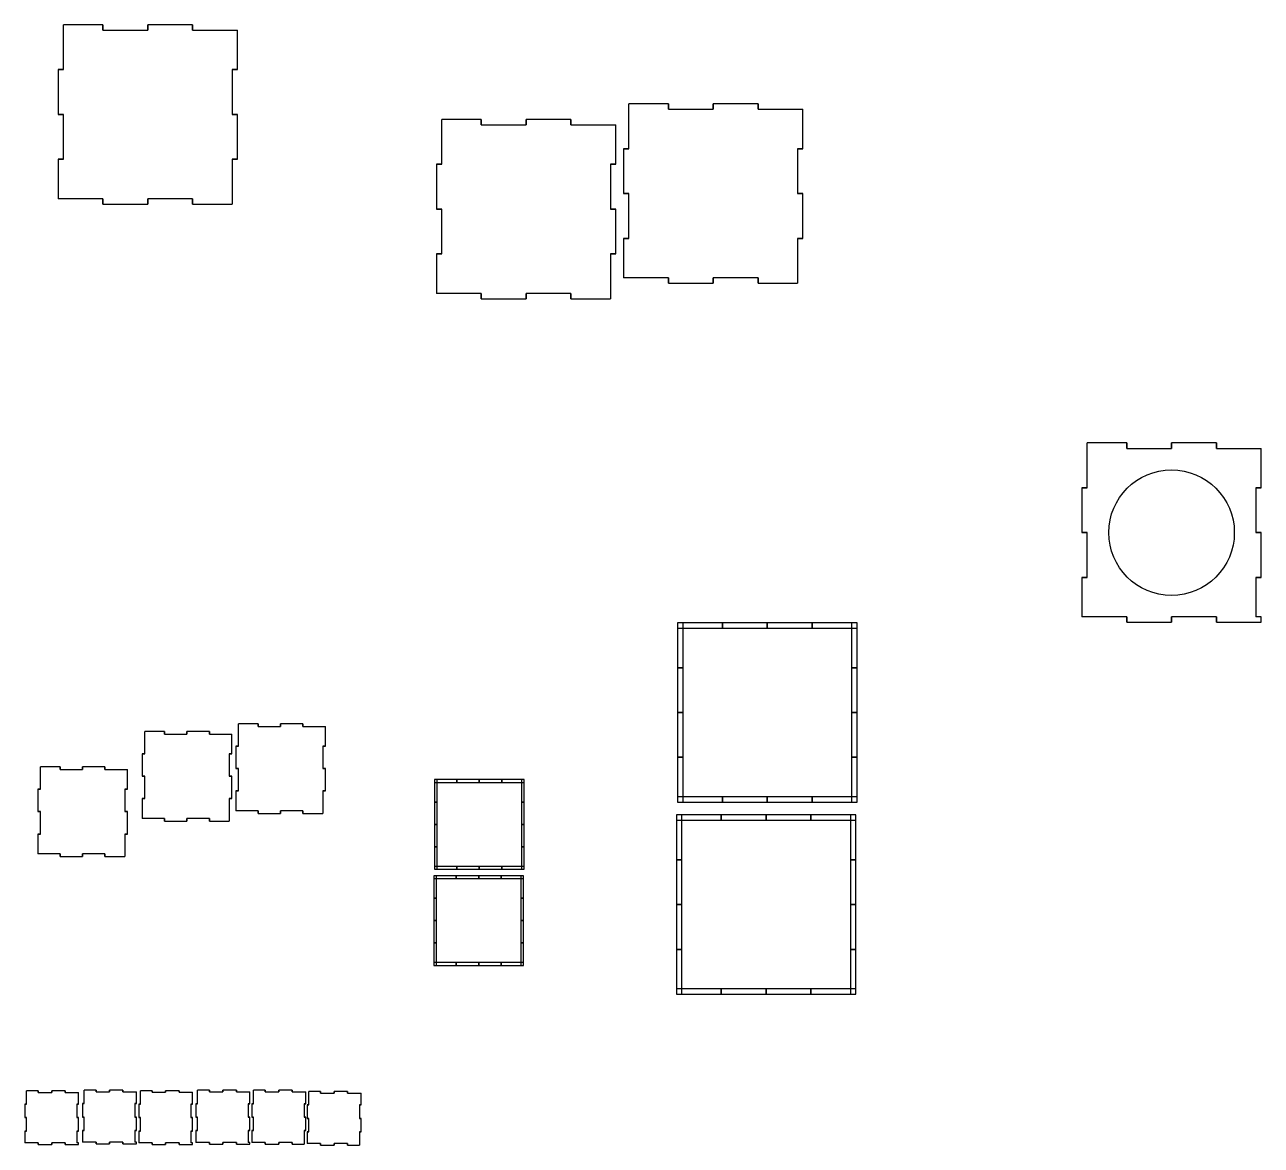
# Model space of a CAD drawing. Header units: millimetres. Extents: x 168 to 5413, y -71 to 2196.
# Drawn here: x 168 to 1547, y 566 to 1815 of the extents above; entities that cross this region are included whole.
import ezdxf

# ---------------------------------------------------------------- set-up
doc = ezdxf.new("R2010")
doc.units = ezdxf.units.MM

msp = doc.modelspace()

# ---------------------------------------------------------------- linework, layer by layer
at = {"color": 240, "true_color": 0xed1f24}
for p, q in [((211.1, 1809.4), (211.1, 1815.4)), ((632.8, 1703.8), (632.8, 1709.8)), ((301.7, 1024.2), (301.7, 1027.2)), ((185.3, 984.7), (185.3, 987.7))]:
    msp.add_line(p, q, dxfattribs=at)
at = {"color": 40, "true_color": 0xf8d731}
for p, q in [((1029.5, 1721.1), (1035.5, 1721.1)), ((1346.5, 1248.9), (1352.5, 1248.9)), ((1546.5, 1248.9), (1540.5, 1248.9)), ((1540.5, 1248.9), (1546.5, 1248.9)), ((500.1, 1032.8), (503.1, 1032.8))]:
    msp.add_line(p, q, dxfattribs=at)
for p, q in [((479.3, 568.7), (479.3, 566.9)), ((541, 567.4), (541, 565.6))]:
    msp.add_line(p, q)
at = {"color": 240, "true_color": 0xed1f24}
for points in [[(205.1, 1765.4), (211.1, 1765.4), (211.1, 1809.4)], [(255.1, 1815.4), (211.1, 1815.4)], [(255.1, 1809.4), (255.1, 1815.4), (211.1, 1815.4)], [(255.1, 1815.4), (255.1, 1809.4), (305.1, 1809.4), (305.1, 1815.4)], [(355.1, 1815.4), (305.1, 1815.4)], [(355.1, 1809.4), (355.1, 1815.4), (305.1, 1815.4), (305.1, 1809.4)], [(355.1, 1815.4), (355.1, 1809.4), (405.1, 1809.4)], [(399.1, 1765.4), (405.1, 1765.4), (405.1, 1809.4)], [(405.1, 1765.4), (405.1, 1809.4)], [(205.1, 1765.4), (205.1, 1715.4)], [(211.1, 1765.4), (205.1, 1765.4), (205.1, 1715.4), (211.1, 1715.4)], [(405.1, 1765.4), (399.1, 1765.4), (399.1, 1715.4), (405.1, 1715.4)], [(205.1, 1665.4), (211.1, 1665.4), (211.1, 1715.4), (205.1, 1715.4)], [(399.1, 1665.4), (405.1, 1665.4), (405.1, 1715.4), (399.1, 1715.4)], [(405.1, 1665.4), (405.1, 1715.4)], [(676.8, 1709.8), (632.8, 1709.8)], [(676.8, 1703.8), (676.8, 1709.8), (632.8, 1709.8)], [(676.8, 1709.8), (676.8, 1703.8), (726.8, 1703.8), (726.8, 1709.8)], [(776.8, 1709.8), (726.8, 1709.8)], [(776.8, 1703.8), (776.8, 1709.8), (726.8, 1709.8), (726.8, 1703.8)], [(776.8, 1709.8), (776.8, 1703.8), (826.8, 1703.8)], [(626.8, 1659.8), (632.8, 1659.8), (632.8, 1703.8)], [(820.8, 1659.8), (826.8, 1659.8), (826.8, 1703.8)], [(826.8, 1659.8), (826.8, 1703.8)], [(205.1, 1665.4), (205.1, 1621.4)], [(211.1, 1665.4), (205.1, 1665.4), (205.1, 1621.4)], [(405.1, 1665.4), (399.1, 1665.4), (399.1, 1615.4)], [(626.8, 1659.8), (626.8, 1609.8)], [(632.8, 1659.8), (626.8, 1659.8), (626.8, 1609.8), (632.8, 1609.8)], [(826.8, 1659.8), (820.8, 1659.8), (820.8, 1609.8), (826.8, 1609.8)], [(255.1, 1615.4), (255.1, 1621.4), (205.1, 1621.4)], [(255.1, 1621.4), (255.1, 1615.4), (305.1, 1615.4), (305.1, 1621.4)], [(255.1, 1615.4), (305.1, 1615.4)], [(355.1, 1615.4), (355.1, 1621.4), (305.1, 1621.4), (305.1, 1615.4)], [(355.1, 1621.4), (355.1, 1615.4), (399.1, 1615.4)], [(355.1, 1615.4), (399.1, 1615.4)], [(626.8, 1559.8), (632.8, 1559.8), (632.8, 1609.8), (626.8, 1609.8)], [(820.8, 1559.8), (826.8, 1559.8), (826.8, 1609.8), (820.8, 1609.8)], [(826.8, 1559.8), (826.8, 1609.8)], [(626.8, 1559.8), (626.8, 1515.8)], [(632.8, 1559.8), (626.8, 1559.8), (626.8, 1515.8)], [(826.8, 1559.8), (820.8, 1559.8), (820.8, 1509.8)], [(676.8, 1509.8), (676.8, 1515.8), (626.8, 1515.8)], [(676.8, 1515.8), (676.8, 1509.8), (726.8, 1509.8), (726.8, 1515.8)], [(676.8, 1509.8), (726.8, 1509.8)], [(776.8, 1509.8), (776.8, 1515.8), (726.8, 1515.8), (726.8, 1509.8)], [(776.8, 1515.8), (776.8, 1509.8), (820.8, 1509.8)], [(776.8, 1509.8), (820.8, 1509.8)], [(298.7, 1002.2), (301.7, 1002.2), (301.7, 1024.2)], [(323.7, 1027.2), (301.7, 1027.2)], [(323.7, 1024.2), (323.7, 1027.2), (301.7, 1027.2)], [(323.7, 1027.2), (323.7, 1024.2), (348.7, 1024.2), (348.7, 1027.2)], [(373.7, 1027.2), (348.7, 1027.2)], [(373.7, 1024.2), (373.7, 1027.2), (348.7, 1027.2), (348.7, 1024.2)], [(373.7, 1027.2), (373.7, 1024.2), (398.7, 1024.2)], [(395.7, 1002.2), (398.7, 1002.2), (398.7, 1024.2)], [(398.7, 1002.2), (398.7, 1024.2)], [(298.7, 1002.2), (298.7, 977.2)], [(301.7, 1002.2), (298.7, 1002.2), (298.7, 977.2), (301.7, 977.2)], [(398.7, 1002.2), (395.7, 1002.2), (395.7, 977.2), (398.7, 977.2)], [(182.3, 962.7), (185.3, 962.7), (185.3, 984.7)], [(207.3, 987.7), (185.3, 987.7)], [(207.3, 984.7), (207.3, 987.7), (185.3, 987.7)], [(207.3, 987.7), (207.3, 984.7), (232.3, 984.7), (232.3, 987.7)], [(257.3, 987.7), (232.3, 987.7)], [(257.3, 984.7), (257.3, 987.7), (232.3, 987.7), (232.3, 984.7)], [(257.3, 987.7), (257.3, 984.7), (282.3, 984.7)], [(279.3, 962.7), (282.3, 962.7), (282.3, 984.7)], [(282.3, 962.7), (282.3, 984.7)], [(298.7, 952.2), (301.7, 952.2), (301.7, 977.2), (298.7, 977.2)], [(395.7, 952.2), (398.7, 952.2), (398.7, 977.2), (395.7, 977.2)], [(398.7, 952.2), (398.7, 977.2)], [(182.3, 962.7), (182.3, 937.7)], [(185.3, 962.7), (182.3, 962.7), (182.3, 937.7), (185.3, 937.7)], [(282.3, 962.7), (279.3, 962.7), (279.3, 937.7), (282.3, 937.7)], [(298.7, 952.2), (298.7, 930.2)], [(301.7, 952.2), (298.7, 952.2), (298.7, 930.2)], [(398.7, 952.2), (395.7, 952.2), (395.7, 927.2)], [(182.3, 912.7), (185.3, 912.7), (185.3, 937.7), (182.3, 937.7)], [(279.3, 912.7), (282.3, 912.7), (282.3, 937.7), (279.3, 937.7)], [(282.3, 912.7), (282.3, 937.7)], [(323.7, 927.2), (323.7, 930.2), (298.7, 930.2)], [(323.7, 930.2), (323.7, 927.2), (348.7, 927.2), (348.7, 930.2)], [(323.7, 927.2), (348.7, 927.2)], [(373.7, 927.2), (373.7, 930.2), (348.7, 930.2), (348.7, 927.2)], [(373.7, 930.2), (373.7, 927.2), (395.7, 927.2)], [(373.7, 927.2), (395.7, 927.2)], [(182.3, 912.7), (182.3, 890.7)], [(185.3, 912.7), (182.3, 912.7), (182.3, 890.7)], [(282.3, 912.7), (279.3, 912.7), (279.3, 887.7)], [(207.3, 887.7), (207.3, 890.7), (182.3, 890.7)], [(207.3, 890.7), (207.3, 887.7), (232.3, 887.7), (232.3, 890.7)], [(207.3, 887.7), (232.3, 887.7)], [(257.3, 887.7), (257.3, 890.7), (232.3, 890.7), (232.3, 887.7)], [(257.3, 890.7), (257.3, 887.7), (279.3, 887.7)], [(257.3, 887.7), (279.3, 887.7)]]:
    msp.add_lwpolyline(points, dxfattribs=at)
at = {"color": 40, "true_color": 0xf8d731}
for points in [[(835.5, 1677.1), (841.5, 1677.1), (841.5, 1727.1)], [(885.5, 1727.1), (841.5, 1727.1)], [(885.5, 1721.1), (885.5, 1727.1), (841.5, 1727.1)], [(885.5, 1727.1), (885.5, 1721.1), (935.5, 1721.1), (935.5, 1727.1)], [(985.5, 1727.1), (935.5, 1727.1)], [(985.5, 1721.1), (985.5, 1727.1), (935.5, 1727.1), (935.5, 1721.1)], [(985.5, 1727.1), (985.5, 1721.1), (1029.5, 1721.1)], [(1029.5, 1677.1), (1035.5, 1677.1), (1035.5, 1721.1)], [(1035.5, 1677.1), (1035.5, 1721.1)], [(835.5, 1677.1), (835.5, 1627.1)], [(841.5, 1677.1), (835.5, 1677.1), (835.5, 1627.1), (841.5, 1627.1)], [(1035.5, 1677.1), (1029.5, 1677.1), (1029.5, 1627.1), (1035.5, 1627.1)], [(835.5, 1577.1), (841.5, 1577.1), (841.5, 1627.1), (835.5, 1627.1)], [(1029.5, 1577.1), (1035.5, 1577.1), (1035.5, 1627.1), (1029.5, 1627.1)], [(1035.5, 1577.1), (1035.5, 1627.1)], [(835.5, 1577.1), (835.5, 1533.1)], [(841.5, 1577.1), (835.5, 1577.1), (835.5, 1533.1)], [(1035.5, 1577.1), (1029.5, 1577.1), (1029.5, 1527.1)], [(885.5, 1527.1), (885.5, 1533.1), (835.5, 1533.1)], [(885.5, 1533.1), (885.5, 1527.1), (935.5, 1527.1), (935.5, 1533.1)], [(985.5, 1527.1), (985.5, 1533.1), (935.5, 1533.1), (935.5, 1527.1)], [(985.5, 1533.1), (985.5, 1527.1), (1029.5, 1527.1)], [(885.5, 1527.1), (935.5, 1527.1)], [(985.5, 1527.1), (1029.5, 1527.1)], [(403.1, 1010.8), (406.1, 1010.8), (406.1, 1035.8)], [(428.1, 1035.8), (406.1, 1035.8)], [(428.1, 1032.8), (428.1, 1035.8), (406.1, 1035.8)], [(428.1, 1035.8), (428.1, 1032.8), (453.1, 1032.8), (453.1, 1035.8)], [(478.1, 1035.8), (453.1, 1035.8)], [(478.1, 1032.8), (478.1, 1035.8), (453.1, 1035.8), (453.1, 1032.8)], [(478.1, 1035.8), (478.1, 1032.8), (500.1, 1032.8)], [(500.1, 1010.8), (503.1, 1010.8), (503.1, 1032.8)], [(503.1, 1010.8), (503.1, 1032.8)], [(403.1, 1010.8), (403.1, 985.8)], [(406.1, 1010.8), (403.1, 1010.8), (403.1, 985.8), (406.1, 985.8)], [(503.1, 1010.8), (500.1, 1010.8), (500.1, 985.8), (503.1, 985.8)], [(403.1, 960.8), (406.1, 960.8), (406.1, 985.8), (403.1, 985.8)], [(500.1, 960.8), (503.1, 960.8), (503.1, 985.8), (500.1, 985.8)], [(503.1, 960.8), (503.1, 985.8)], [(403.1, 960.8), (403.1, 938.8)], [(406.1, 960.8), (403.1, 960.8), (403.1, 938.8)], [(503.1, 960.8), (500.1, 960.8), (500.1, 935.8)], [(428.1, 935.8), (428.1, 938.8), (403.1, 938.8)], [(428.1, 938.8), (428.1, 935.8), (453.1, 935.8), (453.1, 938.8)], [(478.1, 935.8), (478.1, 938.8), (453.1, 938.8), (453.1, 935.8)], [(478.1, 938.8), (478.1, 935.8), (500.1, 935.8)], [(428.1, 935.8), (453.1, 935.8)], [(478.1, 935.8), (500.1, 935.8)]]:
    msp.add_lwpolyline(points, dxfattribs=at)
for points in [[(1346.5, 1298.9), (1352.5, 1298.9), (1352.5, 1348.9)], [(1396.5, 1348.9), (1352.5, 1348.9)], [(1396.5, 1342.9), (1396.5, 1348.9), (1352.5, 1348.9)], [(1396.5, 1348.9), (1396.5, 1342.9), (1446.5, 1342.9), (1446.5, 1348.9)], [(1496.5, 1348.9), (1446.5, 1348.9)], [(1496.5, 1342.9), (1496.5, 1348.9), (1446.5, 1348.9), (1446.5, 1342.9)], [(1496.5, 1348.9), (1496.5, 1342.9), (1546.5, 1342.9)], [(1540.5, 1298.9), (1546.5, 1298.9), (1546.5, 1342.9)], [(1546.5, 1298.9), (1546.5, 1342.9)], [(1346.5, 1298.9), (1346.5, 1248.9)], [(1352.5, 1298.9), (1346.5, 1298.9), (1346.5, 1248.9), (1352.5, 1248.9)], [(1546.5, 1298.9), (1540.5, 1298.9), (1540.5, 1248.9), (1546.5, 1248.9)], [(1346.5, 1198.9), (1352.5, 1198.9), (1352.5, 1248.9), (1346.5, 1248.9)], [(1540.5, 1198.9), (1546.5, 1198.9), (1546.5, 1248.9), (1540.5, 1248.9)], [(1546.5, 1198.9), (1546.5, 1248.9)], [(1346.5, 1198.9), (1346.5, 1154.9)], [(1352.5, 1198.9), (1346.5, 1198.9), (1346.5, 1154.9)], [(1546.5, 1198.9), (1540.5, 1198.9), (1540.5, 1154.9)], [(1396.5, 1148.9), (1396.5, 1154.9), (1346.5, 1154.9)], [(1396.5, 1154.9), (1396.5, 1148.9), (1446.5, 1148.9), (1446.5, 1154.9)], [(1396.5, 1148.9), (1446.5, 1148.9)], [(1496.5, 1148.9), (1496.5, 1154.9), (1446.5, 1154.9), (1446.5, 1148.9)], [(1496.5, 1148.9), (1546.5, 1148.9), (1546.5, 1154.9)], [(1496.5, 1154.9), (1496.5, 1148.9), (1546.5, 1148.9), (1546.5, 1154.9), (1540.5, 1154.9)], [(1540.5, 1148.9), (1546.5, 1148.9), (1546.5, 1154.9)], [(167.9, 611.4), (169.7, 611.4), (169.7, 626.4)], [(182.9, 626.4), (169.7, 626.4)], [(182.9, 624.6), (182.9, 626.4), (169.7, 626.4)], [(182.9, 626.4), (182.9, 624.6), (197.9, 624.6), (197.9, 626.4)], [(212.9, 626.4), (197.9, 626.4)], [(212.9, 624.6), (212.9, 626.4), (197.9, 626.4), (197.9, 624.6)], [(212.9, 626.4), (212.9, 624.6), (227.9, 624.6)], [(226.1, 611.4), (227.9, 611.4), (227.9, 624.6)], [(227.9, 611.4), (227.9, 624.6)], [(232.4, 612.1), (234.2, 612.1), (234.2, 627.1)], [(247.4, 627.1), (234.2, 627.1)], [(247.4, 625.3), (247.4, 627.1), (234.2, 627.1)], [(247.4, 627.1), (247.4, 625.3), (262.4, 625.3), (262.4, 627.1)], [(277.4, 627.1), (262.4, 627.1)], [(277.4, 625.3), (277.4, 627.1), (262.4, 627.1), (262.4, 625.3)], [(277.4, 627.1), (277.4, 625.3), (292.4, 625.3)], [(290.6, 612.1), (292.4, 612.1), (292.4, 625.3)], [(292.4, 612.1), (292.4, 625.3)], [(295, 611.5), (296.8, 611.5), (296.8, 626.5)], [(310, 626.5), (296.8, 626.5)], [(310, 624.7), (310, 626.5), (296.8, 626.5)], [(310, 626.5), (310, 624.7), (325, 624.7), (325, 626.5)], [(340, 626.5), (325, 626.5)], [(340, 624.7), (340, 626.5), (325, 626.5), (325, 624.7)], [(340, 626.5), (340, 624.7), (355, 624.7)], [(353.2, 611.5), (355, 611.5), (355, 624.7)], [(355, 611.5), (355, 624.7)], [(358.8, 611.9), (360.6, 611.9), (360.6, 626.9)], [(373.8, 626.9), (360.6, 626.9)], [(373.8, 625.1), (373.8, 626.9), (360.6, 626.9)], [(373.8, 626.9), (373.8, 625.1), (388.8, 625.1), (388.8, 626.9)], [(403.8, 626.9), (388.8, 626.9)], [(403.8, 625.1), (403.8, 626.9), (388.8, 626.9), (388.8, 625.1)], [(403.8, 626.9), (403.8, 625.1), (418.8, 625.1)], [(417, 611.9), (418.8, 611.9), (418.8, 625.1)], [(418.8, 611.9), (418.8, 625.1)], [(421.1, 611.9), (422.9, 611.9), (422.9, 626.9)], [(436.1, 626.9), (422.9, 626.9)], [(436.1, 625.1), (436.1, 626.9), (422.9, 626.9)], [(436.1, 626.9), (436.1, 625.1), (451.1, 625.1), (451.1, 626.9)], [(466.1, 626.9), (451.1, 626.9)], [(466.1, 625.1), (466.1, 626.9), (451.1, 626.9), (451.1, 625.1)], [(466.1, 626.9), (466.1, 625.1), (481.1, 625.1)], [(479.3, 611.9), (481.1, 611.9), (481.1, 625.1)], [(481.1, 611.9), (481.1, 625.1)], [(482.8, 610.6), (484.6, 610.6), (484.6, 625.6)], [(497.8, 625.6), (484.6, 625.6)], [(497.8, 623.8), (497.8, 625.6), (484.6, 625.6)], [(497.8, 625.6), (497.8, 623.8), (512.8, 623.8), (512.8, 625.6)], [(527.8, 625.6), (512.8, 625.6)], [(527.8, 623.8), (527.8, 625.6), (512.8, 625.6), (512.8, 623.8)], [(527.8, 625.6), (527.8, 623.8), (542.8, 623.8)], [(541, 610.6), (542.8, 610.6), (542.8, 623.8)], [(542.8, 610.6), (542.8, 623.8)], [(167.9, 611.4), (167.9, 596.4)], [(169.7, 611.4), (167.9, 611.4), (167.9, 596.4), (169.7, 596.4)], [(227.9, 611.4), (226.1, 611.4), (226.1, 596.4), (227.9, 596.4)], [(232.4, 612.1), (232.4, 597.1)], [(234.2, 612.1), (232.4, 612.1), (232.4, 597.1), (234.2, 597.1)], [(292.4, 612.1), (290.6, 612.1), (290.6, 597.1), (292.4, 597.1)], [(295, 611.5), (295, 596.5)], [(296.8, 611.5), (295, 611.5), (295, 596.5), (296.8, 596.5)], [(355, 611.5), (353.2, 611.5), (353.2, 596.5), (355, 596.5)], [(358.8, 611.9), (358.8, 596.9)], [(360.6, 611.9), (358.8, 611.9), (358.8, 596.9), (360.6, 596.9)], [(418.8, 611.9), (417, 611.9), (417, 596.9), (418.8, 596.9)], [(421.1, 611.9), (421.1, 596.9)], [(422.9, 611.9), (421.1, 611.9), (421.1, 596.9), (422.9, 596.9)], [(481.1, 611.9), (479.3, 611.9), (479.3, 596.9), (481.1, 596.9)], [(482.8, 610.6), (482.8, 595.6)], [(484.6, 610.6), (482.8, 610.6), (482.8, 595.6), (484.6, 595.6)], [(542.8, 610.6), (541, 610.6), (541, 595.6), (542.8, 595.6)], [(167.9, 581.4), (169.7, 581.4), (169.7, 596.4), (167.9, 596.4)], [(226.1, 581.4), (227.9, 581.4), (227.9, 596.4), (226.1, 596.4)], [(227.9, 581.4), (227.9, 596.4)], [(232.4, 582.1), (234.2, 582.1), (234.2, 597.1), (232.4, 597.1)], [(290.6, 582.1), (292.4, 582.1), (292.4, 597.1), (290.6, 597.1)], [(292.4, 582.1), (292.4, 597.1)], [(295, 581.5), (296.8, 581.5), (296.8, 596.5), (295, 596.5)], [(353.2, 581.5), (355, 581.5), (355, 596.5), (353.2, 596.5)], [(355, 581.5), (355, 596.5)], [(358.8, 581.9), (360.6, 581.9), (360.6, 596.9), (358.8, 596.9)], [(417, 581.9), (418.8, 581.9), (418.8, 596.9), (417, 596.9)], [(418.8, 581.9), (418.8, 596.9)], [(421.1, 581.9), (422.9, 581.9), (422.9, 596.9), (421.1, 596.9)], [(479.3, 581.9), (481.1, 581.9), (481.1, 596.9), (479.3, 596.9)], [(481.1, 581.9), (481.1, 596.9)], [(482.8, 580.6), (484.6, 580.6), (484.6, 595.6), (482.8, 595.6)], [(541, 580.6), (542.8, 580.6), (542.8, 595.6), (541, 595.6)], [(542.8, 580.6), (542.8, 595.6)], [(167.9, 581.4), (167.9, 568.2)], [(169.7, 581.4), (167.9, 581.4), (167.9, 568.2)], [(227.9, 581.4), (226.1, 581.4), (226.1, 568.2)], [(232.4, 582.1), (232.4, 568.9)], [(234.2, 582.1), (232.4, 582.1), (232.4, 568.9)], [(292.4, 582.1), (290.6, 582.1), (290.6, 568.9)], [(295, 581.5), (295, 568.3)], [(296.8, 581.5), (295, 581.5), (295, 568.3)], [(355, 581.5), (353.2, 581.5), (353.2, 568.3)], [(358.8, 581.9), (358.8, 568.7)], [(360.6, 581.9), (358.8, 581.9), (358.8, 568.7)], [(418.8, 581.9), (417, 581.9), (417, 568.7)], [(421.1, 581.9), (421.1, 568.7)], [(422.9, 581.9), (421.1, 581.9), (421.1, 568.7)], [(481.1, 581.9), (479.3, 581.9), (479.3, 568.7)], [(482.8, 580.6), (482.8, 567.4)], [(484.6, 580.6), (482.8, 580.6), (482.8, 567.4)], [(542.8, 580.6), (541, 580.6), (541, 567.4)], [(182.9, 566.4), (182.9, 568.2), (167.9, 568.2)], [(182.9, 568.2), (182.9, 566.4), (197.9, 566.4), (197.9, 568.2)], [(182.9, 566.4), (197.9, 566.4)], [(212.9, 566.4), (212.9, 568.2), (197.9, 568.2), (197.9, 566.4)], [(212.9, 566.4), (227.9, 566.4), (227.9, 568.2)], [(212.9, 568.2), (212.9, 566.4), (227.9, 566.4), (227.9, 568.2), (226.1, 568.2)], [(226.1, 566.4), (227.9, 566.4), (227.9, 568.2)], [(247.4, 567.1), (247.4, 568.9), (232.4, 568.9)], [(247.4, 568.9), (247.4, 567.1), (262.4, 567.1), (262.4, 568.9)], [(247.4, 567.1), (262.4, 567.1)], [(277.4, 567.1), (277.4, 568.9), (262.4, 568.9), (262.4, 567.1)], [(277.4, 567.1), (292.4, 567.1), (292.4, 568.9)], [(277.4, 568.9), (277.4, 567.1), (292.4, 567.1), (292.4, 568.9), (290.6, 568.9)], [(290.6, 567.1), (292.4, 567.1), (292.4, 568.9)], [(310, 566.5), (310, 568.3), (295, 568.3)], [(310, 568.3), (310, 566.5), (325, 566.5), (325, 568.3)], [(310, 566.5), (325, 566.5)], [(340, 566.5), (340, 568.3), (325, 568.3), (325, 566.5)], [(340, 566.5), (355, 566.5), (355, 568.3)], [(340, 568.3), (340, 566.5), (355, 566.5), (355, 568.3), (353.2, 568.3)], [(353.2, 566.5), (355, 566.5), (355, 568.3)], [(373.8, 566.9), (373.8, 568.7), (358.8, 568.7)], [(373.8, 568.7), (373.8, 566.9), (388.8, 566.9), (388.8, 568.7)], [(373.8, 566.9), (388.8, 566.9)], [(403.8, 566.9), (403.8, 568.7), (388.8, 568.7), (388.8, 566.9)], [(403.8, 566.9), (418.8, 566.9), (418.8, 568.7)], [(403.8, 568.7), (403.8, 566.9), (418.8, 566.9), (418.8, 568.7), (417, 568.7)], [(417, 566.9), (418.8, 566.9), (418.8, 568.7)], [(436.1, 566.9), (436.1, 568.7), (421.1, 568.7)], [(436.1, 568.7), (436.1, 566.9), (451.1, 566.9), (451.1, 568.7)], [(436.1, 566.9), (451.1, 566.9)], [(466.1, 566.9), (466.1, 568.7), (451.1, 568.7), (451.1, 566.9)], [(466.1, 568.7), (466.1, 566.9), (479.3, 566.9)], [(466.1, 566.9), (479.3, 566.9)], [(497.8, 565.6), (497.8, 567.4), (482.8, 567.4)], [(497.8, 567.4), (497.8, 565.6), (512.8, 565.6), (512.8, 567.4)], [(497.8, 565.6), (512.8, 565.6)], [(527.8, 565.6), (527.8, 567.4), (512.8, 567.4), (512.8, 565.6)], [(527.8, 567.4), (527.8, 565.6), (541, 565.6)], [(527.8, 565.6), (541, 565.6)]]:
    msp.add_lwpolyline(points)
for points in [[(1095.8, 1148.3), (895.8, 1148.3), (895.8, 948.3), (1095.8, 948.3)], [(945.8, 1148.3), (895.8, 1148.3), (895.8, 1142.3), (945.8, 1142.3)], [(895.8, 1148.3), (895.8, 1098.3), (901.8, 1098.3), (901.8, 1148.3)], [(995.8, 1148.3), (945.8, 1148.3), (945.8, 1142.3), (995.8, 1142.3)], [(1045.8, 1148.3), (995.8, 1148.3), (995.8, 1142.3), (1045.8, 1142.3)], [(1095.8, 1148.3), (1045.8, 1148.3), (1045.8, 1142.3), (1095.8, 1142.3)], [(1089.8, 1148.3), (1089.8, 1098.3), (1095.8, 1098.3), (1095.8, 1148.3)], [(895.8, 1098.3), (895.8, 1048.3), (901.8, 1048.3), (901.8, 1098.3)], [(1089.8, 1098.3), (1089.8, 1048.3), (1095.8, 1048.3), (1095.8, 1098.3)], [(895.8, 1048.3), (895.8, 998.3), (901.8, 998.3), (901.8, 1048.3)], [(1089.8, 1048.3), (1089.8, 998.3), (1095.8, 998.3), (1095.8, 1048.3)], [(895.8, 998.3), (895.8, 948.3), (901.8, 948.3), (901.8, 998.3)], [(1089.8, 998.3), (1089.8, 948.3), (1095.8, 948.3), (1095.8, 998.3)], [(724.7, 973.4), (624.7, 973.4), (624.7, 873.4), (724.7, 873.4)], [(649.7, 973.4), (624.7, 973.4), (624.7, 970.4), (649.7, 970.4)], [(624.7, 973.4), (624.7, 948.4), (627.7, 948.4), (627.7, 973.4)], [(674.7, 973.4), (649.7, 973.4), (649.7, 970.4), (674.7, 970.4)], [(699.7, 973.4), (674.7, 973.4), (674.7, 970.4), (699.7, 970.4)], [(724.7, 973.4), (699.7, 973.4), (699.7, 970.4), (724.7, 970.4)], [(721.7, 973.4), (721.7, 948.4), (724.7, 948.4), (724.7, 973.4)], [(945.8, 954.3), (895.8, 954.3), (895.8, 948.3), (945.8, 948.3)], [(995.8, 954.3), (945.8, 954.3), (945.8, 948.3), (995.8, 948.3)], [(1045.8, 954.3), (995.8, 954.3), (995.8, 948.3), (1045.8, 948.3)], [(1095.8, 954.3), (1045.8, 954.3), (1045.8, 948.3), (1095.8, 948.3)], [(624.7, 948.4), (624.7, 923.4), (627.7, 923.4), (627.7, 948.4)], [(721.7, 948.4), (721.7, 923.4), (724.7, 923.4), (724.7, 948.4)], [(1094.5, 934.1), (894.5, 934.1), (894.5, 734.1), (1094.5, 734.1)], [(944.5, 934.1), (894.5, 934.1), (894.5, 928.1), (944.5, 928.1)], [(894.5, 934.1), (894.5, 884.1), (900.5, 884.1), (900.5, 934.1)], [(994.5, 934.1), (944.5, 934.1), (944.5, 928.1), (994.5, 928.1)], [(1044.5, 934.1), (994.5, 934.1), (994.5, 928.1), (1044.5, 928.1)], [(1094.5, 934.1), (1044.5, 934.1), (1044.5, 928.1), (1094.5, 928.1)], [(1088.5, 934.1), (1088.5, 884.1), (1094.5, 884.1), (1094.5, 934.1)], [(624.7, 923.4), (624.7, 898.4), (627.7, 898.4), (627.7, 923.4)], [(721.7, 923.4), (721.7, 898.4), (724.7, 898.4), (724.7, 923.4)], [(624.7, 898.4), (624.7, 873.4), (627.7, 873.4), (627.7, 898.4)], [(721.7, 898.4), (721.7, 873.4), (724.7, 873.4), (724.7, 898.4)], [(894.5, 884.1), (894.5, 834.1), (900.5, 834.1), (900.5, 884.1)], [(1088.5, 884.1), (1088.5, 834.1), (1094.5, 834.1), (1094.5, 884.1)], [(649.7, 876.4), (624.7, 876.4), (624.7, 873.4), (649.7, 873.4)], [(674.7, 876.4), (649.7, 876.4), (649.7, 873.4), (674.7, 873.4)], [(699.7, 876.4), (674.7, 876.4), (674.7, 873.4), (699.7, 873.4)], [(724.7, 876.4), (699.7, 876.4), (699.7, 873.4), (724.7, 873.4)], [(724, 866.3), (624, 866.3), (624, 766.3), (724, 766.3)], [(649, 866.3), (624, 866.3), (624, 863.3), (649, 863.3)], [(624, 866.3), (624, 841.3), (627, 841.3), (627, 866.3)], [(674, 866.3), (649, 866.3), (649, 863.3), (674, 863.3)], [(699, 866.3), (674, 866.3), (674, 863.3), (699, 863.3)], [(724, 866.3), (699, 866.3), (699, 863.3), (724, 863.3)], [(721, 866.3), (721, 841.3), (724, 841.3), (724, 866.3)], [(624, 841.3), (624, 816.3), (627, 816.3), (627, 841.3)], [(721, 841.3), (721, 816.3), (724, 816.3), (724, 841.3)], [(894.5, 834.1), (894.5, 784.1), (900.5, 784.1), (900.5, 834.1)], [(1088.5, 834.1), (1088.5, 784.1), (1094.5, 784.1), (1094.5, 834.1)], [(624, 816.3), (624, 791.3), (627, 791.3), (627, 816.3)], [(721, 816.3), (721, 791.3), (724, 791.3), (724, 816.3)], [(624, 791.3), (624, 766.3), (627, 766.3), (627, 791.3)], [(721, 791.3), (721, 766.3), (724, 766.3), (724, 791.3)], [(894.5, 784.1), (894.5, 734.1), (900.5, 734.1), (900.5, 784.1)], [(1088.5, 784.1), (1088.5, 734.1), (1094.5, 734.1), (1094.5, 784.1)], [(649, 769.3), (624, 769.3), (624, 766.3), (649, 766.3)], [(674, 769.3), (649, 769.3), (649, 766.3), (674, 766.3)], [(699, 769.3), (674, 769.3), (674, 766.3), (699, 766.3)], [(724, 769.3), (699, 769.3), (699, 766.3), (724, 766.3)], [(944.5, 740.1), (894.5, 740.1), (894.5, 734.1), (944.5, 734.1)], [(994.5, 740.1), (944.5, 740.1), (944.5, 734.1), (994.5, 734.1)], [(1044.5, 740.1), (994.5, 740.1), (994.5, 734.1), (1044.5, 734.1)], [(1094.5, 740.1), (1044.5, 740.1), (1044.5, 734.1), (1094.5, 734.1)]]:
    msp.add_lwpolyline(points, close=True)
msp.add_circle((1446.5, 1248.9), 70, dxfattribs=at)

doc.saveas('drawing.dxf')
